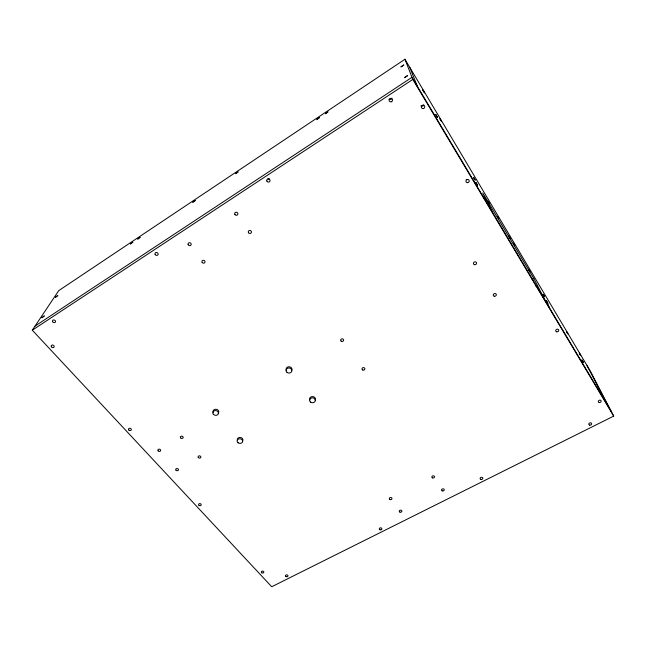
<?xml version="1.0" encoding="UTF-8"?>
<svg xmlns="http://www.w3.org/2000/svg" width="646" height="646" viewBox="0 0 646 646"><rect width="100%" height="100%" fill="white"/><g stroke="black" fill="none" stroke-linecap="round" stroke-linejoin="round"><path stroke-width="0.97" d="M32.3 330.195L58.721 290.643L404.953 59.254L590.42 371.288L613.7 416.105L271.716 586.746L32.3 330.195L412.826 79.426L404.953 59.254M35.045 326.077L411.995 77.302L611.286 411.462M532.11 279.516L533.838 278.547L544.82 299.801L543.108 297.136M535.938 286.34L537.674 285.37M489.393 203.692L488.691 202.569M533.838 278.547L482.715 192.976L492.22 211.807M412.826 79.426L613.7 416.105M488.602 202.23L487.908 201.1L489.402 203.692M484.064 197.587C481.763 193.889 486.462 201.649 484.145 197.934M514.289 244.277C516.186 247.798 512.189 240.57 514.079 244.083M498.429 217.613C500.23 220.98 496.362 213.963 498.163 217.331M587.061 365.628L607.733 405.502M409.782 67.378L417.276 86.152M213.285 412.398A2.859 2.374 10.5 0 1 214.407 409.54A2.859 2.374 10.5 0 1 218.033 410.162A2.859 2.374 10.5 0 1 218.17 413.238M237.348 439.886A2.802 2.293 7.7 0 1 240.538 437.487A2.802 2.293 7.7 0 1 242.678 440.782M286.663 370.691A2.931 2.527 5 0 1 286.994 367.453A2.931 2.527 5 0 1 290.748 367.267A2.931 2.527 5 0 1 291.701 370.433M309.814 399.777A2.867 2.431 2.2 0 1 312.696 396.579A2.867 2.431 2.2 0 1 315.103 400.108M391.872 98.152A1.752 1.688 -59.4 0 1 389.045 99.096M423.776 104.862A1.752 1.663 -52.4 0 1 420.934 105.799M467.034 179.386A1.672 1.542 -34.1 0 1 466.21 179.645M269.616 178.999A1.639 1.567 26.7 0 1 268.017 178.676M407.666 75.558L404.767 77.472L407.666 75.558M195.14 200.51L192.815 202.246L195.14 200.51M403.75 65.028L401.013 66.853L403.75 65.028M140.045 237.308L137.816 239.052L140.045 237.308M132.737 242.193L130.508 243.93L132.737 242.193M327.918 111.928L325.406 113.696L327.918 111.928M319.439 117.588L316.944 119.34L319.439 117.588M57.736 295.553L55.524 297.281L57.736 295.553M44.235 315.926L41.909 317.743L44.235 315.926M238.019 171.965L235.637 173.645L238.019 171.965M477.531 185.24L475.957 182.535L477.531 185.24M475.133 180.089L473.575 177.424L475.133 180.089M583.354 362.39L581.957 359.951L583.354 362.39M580.649 355.462L579.317 353.128L580.649 355.462M437.407 117.297L435.759 114.471L437.407 117.297M441.549 121.505L439.983 118.816L441.549 121.505M567.769 333.796L566.445 331.471L567.769 333.796M548.874 306.446L547.388 303.838L548.874 306.446M424.454 92.758L422.864 90.052L424.454 92.758M547.889 303.362L546.435 300.826L547.889 303.362M544.546 296.708L543.125 294.253L544.546 296.708M529.906 271.764L528.476 269.285L529.906 271.764M510.065 238.422L508.596 235.887L510.065 238.406M213.358 414.256A2.867 2.374 10.5 0 0 218.267 414.021A2.867 2.374 10.5 0 0 215.28 410.549A2.867 2.374 10.5 0 0 213.358 414.256M238.148 442.801A2.81 2.293 7.7 0 0 242.662 441.549A2.81 2.293 7.7 0 0 238.883 438.892A2.81 2.293 7.7 0 0 238.148 442.801M287.05 372.411A2.931 2.527 5 0 0 291.83 371.038A2.931 2.527 5 0 0 287.954 368.115A2.931 2.527 5 0 0 287.05 372.411M310.589 402.103A2.875 2.439 2.2 0 0 315.296 400.778A2.875 2.439 2.2 0 0 311.542 397.968A2.875 2.439 2.2 0 0 310.589 402.103M51.357 346.749A1.542 1.252 24 0 0 53.949 347.201A1.542 1.252 24 0 0 52.754 345.061A1.542 1.252 24 0 0 51.357 346.749M52.665 321.716A1.575 1.284 25.7 0 0 55.298 322.184A1.575 1.284 25.7 0 0 54.086 319.972A1.575 1.284 25.7 0 0 52.665 321.716M261.775 572.792A1.268 0.953 4.1 0 0 263.834 572.275A1.268 0.953 4.1 0 0 262.131 571.177A1.268 0.953 4.1 0 0 261.775 572.792M285.895 576.523A1.268 0.945 2.7 0 0 287.954 576.006A1.268 0.945 2.7 0 0 286.283 574.916A1.268 0.945 2.7 0 0 285.895 576.523M589.709 425.133A1.454 1.147 -18.2 0 0 591.607 423.606A1.454 1.147 -18.2 0 0 589.281 423.195A1.454 1.147 -18.2 0 0 589.709 425.133M599.238 402.523A1.486 1.179 -19.8 0 0 601.168 400.956A1.486 1.179 -19.8 0 0 598.81 400.528A1.486 1.179 -19.8 0 0 599.238 402.523M391.298 101.777A1.768 1.704 -58.4 0 0 391.993 98.806A1.768 1.704 -58.4 0 0 389.134 99.767A1.768 1.704 -58.4 0 0 391.298 101.777M423.51 108.544A1.777 1.68 -51.6 0 0 424.252 105.589A1.777 1.68 -51.6 0 0 421.386 106.542A1.777 1.68 -51.6 0 0 423.51 108.544M198.387 457.594A1.389 1.114 10.1 0 0 200.753 457.481A1.389 1.114 10.1 0 0 199.291 455.85A1.389 1.114 10.1 0 0 198.387 457.594M176.027 470.215A1.381 1.09 11.2 0 0 178.377 470.11A1.381 1.09 11.2 0 0 176.899 468.512A1.381 1.09 11.2 0 0 176.027 470.215M158.181 450.908A1.405 1.114 12.9 0 0 160.563 450.803A1.405 1.114 12.9 0 0 159.045 449.156A1.405 1.114 12.9 0 0 158.181 450.908M180.686 437.94A1.413 1.139 12 0 0 183.084 437.818A1.413 1.139 12 0 0 181.583 436.147A1.413 1.139 12 0 0 180.686 437.94M494.343 296.264A1.567 1.365 -20.8 0 0 496.29 294.455A1.567 1.365 -20.8 0 0 493.738 293.97A1.567 1.365 -20.8 0 0 494.343 296.264M474.568 264.682A1.591 1.421 -22.2 0 0 476.53 262.809A1.591 1.421 -22.2 0 0 473.922 262.308A1.591 1.421 -22.2 0 0 474.568 264.682M362.753 370.005A1.462 1.268 -3.2 0 0 364.893 368.801A1.462 1.268 -3.2 0 0 362.648 367.816A1.462 1.268 -3.2 0 0 362.753 370.005M341.136 341.112A1.494 1.316 -1 0 0 343.591 340.402A1.494 1.316 -1 0 0 341.669 338.884A1.494 1.316 -1 0 0 341.136 341.112M248.581 232.786A1.607 1.486 19.2 0 0 251.326 232.633A1.607 1.486 19.2 0 0 249.703 230.46A1.607 1.486 19.2 0 0 248.581 232.786M234.966 214.617A1.631 1.518 24.1 0 0 237.744 214.464A1.631 1.518 24.1 0 0 236.081 212.243A1.631 1.518 24.1 0 0 234.966 214.617M188.156 244.656A1.615 1.454 24.9 0 0 190.885 245.173A1.615 1.454 24.9 0 0 189.811 242.743A1.615 1.454 24.9 0 0 188.156 244.656M202.222 262.518A1.591 1.429 21.5 0 0 204.919 262.373A1.591 1.429 21.5 0 0 203.264 260.273A1.591 1.429 21.5 0 0 202.222 262.518M442.219 490.847A1.357 1.066 -7.3 0 0 444.254 489.821A1.357 1.066 -7.3 0 0 442.235 488.99A1.357 1.066 -7.3 0 0 442.219 490.847M432.505 477.87A1.365 1.09 -7 0 0 434.548 476.837A1.365 1.09 -7 0 0 432.497 475.981A1.365 1.09 -7 0 0 432.505 477.87M389.99 499.528A1.34 1.058 -3.7 0 0 391.977 498.518A1.34 1.058 -3.7 0 0 389.934 497.695A1.34 1.058 -3.7 0 0 389.99 499.528M399.947 512.108A1.332 1.042 -4.2 0 0 401.909 511.115A1.332 1.042 -4.2 0 0 399.898 510.308A1.332 1.042 -4.2 0 0 399.947 512.108M155.129 254.403A1.615 1.421 26.3 0 0 157.85 254.912A1.615 1.421 26.3 0 0 156.736 252.513A1.615 1.421 26.3 0 0 155.129 254.403M266.855 181.009A1.655 1.583 25.9 0 0 269.665 181.566A1.655 1.583 25.9 0 0 268.671 178.942A1.655 1.583 25.9 0 0 266.855 181.009M128.845 430.05A1.429 1.147 15.5 0 0 131.251 429.937A1.429 1.147 15.5 0 0 129.684 428.241A1.429 1.147 15.5 0 0 128.845 430.05M199.081 505.447A1.34 1.042 8.8 0 0 201.213 504.873A1.34 1.042 8.8 0 0 199.38 503.662A1.34 1.042 8.8 0 0 199.081 505.447M379.961 529.752A1.308 1.017 -2.8 0 0 381.891 528.791A1.308 1.017 -2.8 0 0 379.888 528A1.308 1.017 -2.8 0 0 379.961 529.752M480.761 479.348A1.373 1.082 -10.1 0 0 482.837 478.315A1.373 1.082 -10.1 0 0 480.818 477.459A1.373 1.082 -10.1 0 0 480.761 479.348M556.739 331.81A1.55 1.292 -22.1 0 0 558.717 330.082A1.55 1.292 -22.1 0 0 556.238 329.613A1.55 1.292 -22.1 0 0 556.739 331.81M467.543 182.673A1.688 1.558 -33.6 0 0 469.012 180.202A1.688 1.558 -33.6 0 0 466.154 180.363A1.688 1.558 -33.6 0 0 467.543 182.673"/></g></svg>
